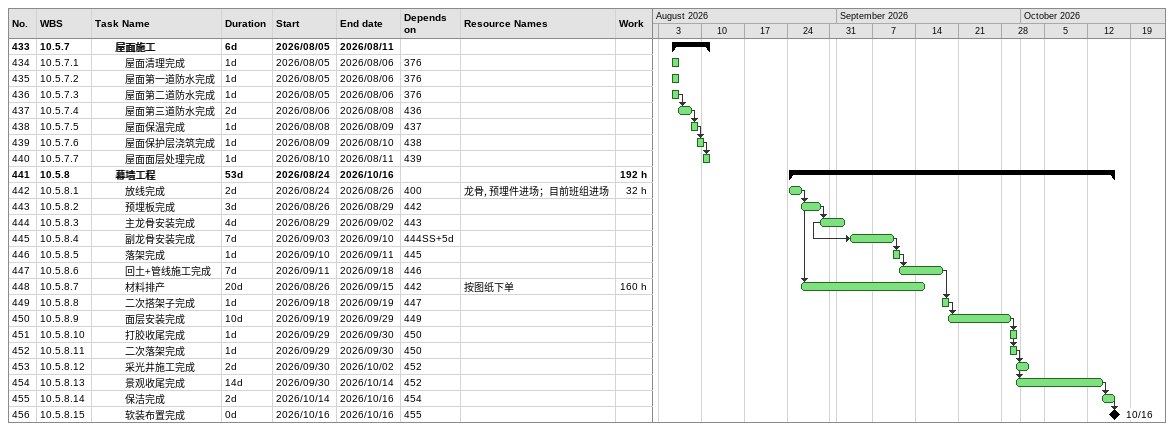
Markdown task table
| ID | WBS | Task | Duration | Start | Finish | Predecessors | Resources | Work (h) |
|---|---|---|---|---|---|---|---|---|
| 433 | 10.5.7 | **屋面施工** | 6d | 2026-08-05 | 2026-08-11 |  |  |  |
| 434 | 10.5.7.1 | 屋面清理完成 | 1d | 2026-08-05 | 2026-08-06 | 376 |  |  |
| 435 | 10.5.7.2 | 屋面第一道防水完成 | 1d | 2026-08-05 | 2026-08-06 | 376 |  |  |
| 436 | 10.5.7.3 | 屋面第二道防水完成 | 1d | 2026-08-05 | 2026-08-06 | 376 |  |  |
| 437 | 10.5.7.4 | 屋面第三道防水完成 | 2d | 2026-08-06 | 2026-08-08 | 436 |  |  |
| 438 | 10.5.7.5 | 屋面保温完成 | 1d | 2026-08-08 | 2026-08-09 | 437 |  |  |
| 439 | 10.5.7.6 | 屋面保护层浇筑完成 | 1d | 2026-08-09 | 2026-08-10 | 438 |  |  |
| 440 | 10.5.7.7 | 屋面面层处理完成 | 1d | 2026-08-10 | 2026-08-11 | 439 |  |  |
| 441 | 10.5.8 | **幕墙工程** | 53d | 2026-08-24 | 2026-10-16 |  |  | 192 |
| 442 | 10.5.8.1 | 放线完成 | 2d | 2026-08-24 | 2026-08-26 | 400 | 龙骨, 预埋件进场；目前班组进场 | 32 |
| 443 | 10.5.8.2 | 预埋板完成 | 3d | 2026-08-26 | 2026-08-29 | 442 |  |  |
| 444 | 10.5.8.3 | 主龙骨安装完成 | 4d | 2026-08-29 | 2026-09-02 | 443 |  |  |
| 445 | 10.5.8.4 | 副龙骨安装完成 | 7d | 2026-09-03 | 2026-09-10 | 444SS+5d |  |  |
| 446 | 10.5.8.5 | 落架完成 | 1d | 2026-09-10 | 2026-09-11 | 445 |  |  |
| 447 | 10.5.8.6 | 回土+管线施工完成 | 7d | 2026-09-11 | 2026-09-18 | 446 |  |  |
| 448 | 10.5.8.7 | 材料排产 | 20d | 2026-08-26 | 2026-09-15 | 442 | 按图纸下单 | 160 |
| 449 | 10.5.8.8 | 二次搭架子完成 | 1d | 2026-09-18 | 2026-09-19 | 447 |  |  |
| 450 | 10.5.8.9 | 面层安装完成 | 10d | 2026-09-19 | 2026-09-29 | 449 |  |  |
| 451 | 10.5.8.10 | 打胶收尾完成 | 1d | 2026-09-29 | 2026-09-30 | 450 |  |  |
| 452 | 10.5.8.11 | 二次落架完成 | 1d | 2026-09-29 | 2026-09-30 | 450 |  |  |
| 453 | 10.5.8.12 | 采光井施工完成 | 2d | 2026-09-30 | 2026-10-02 | 452 |  |  |
| 454 | 10.5.8.13 | 景观收尾完成 | 14d | 2026-09-30 | 2026-10-14 | 452 |  |  |
| 455 | 10.5.8.14 | 保洁完成 | 2d | 2026-10-14 | 2026-10-16 | 454 |  |  |
| 456 | 10.5.8.15 | 软装布置完成 | 0d | 2026-10-16 | 2026-10-16 | 455 |  |  |
